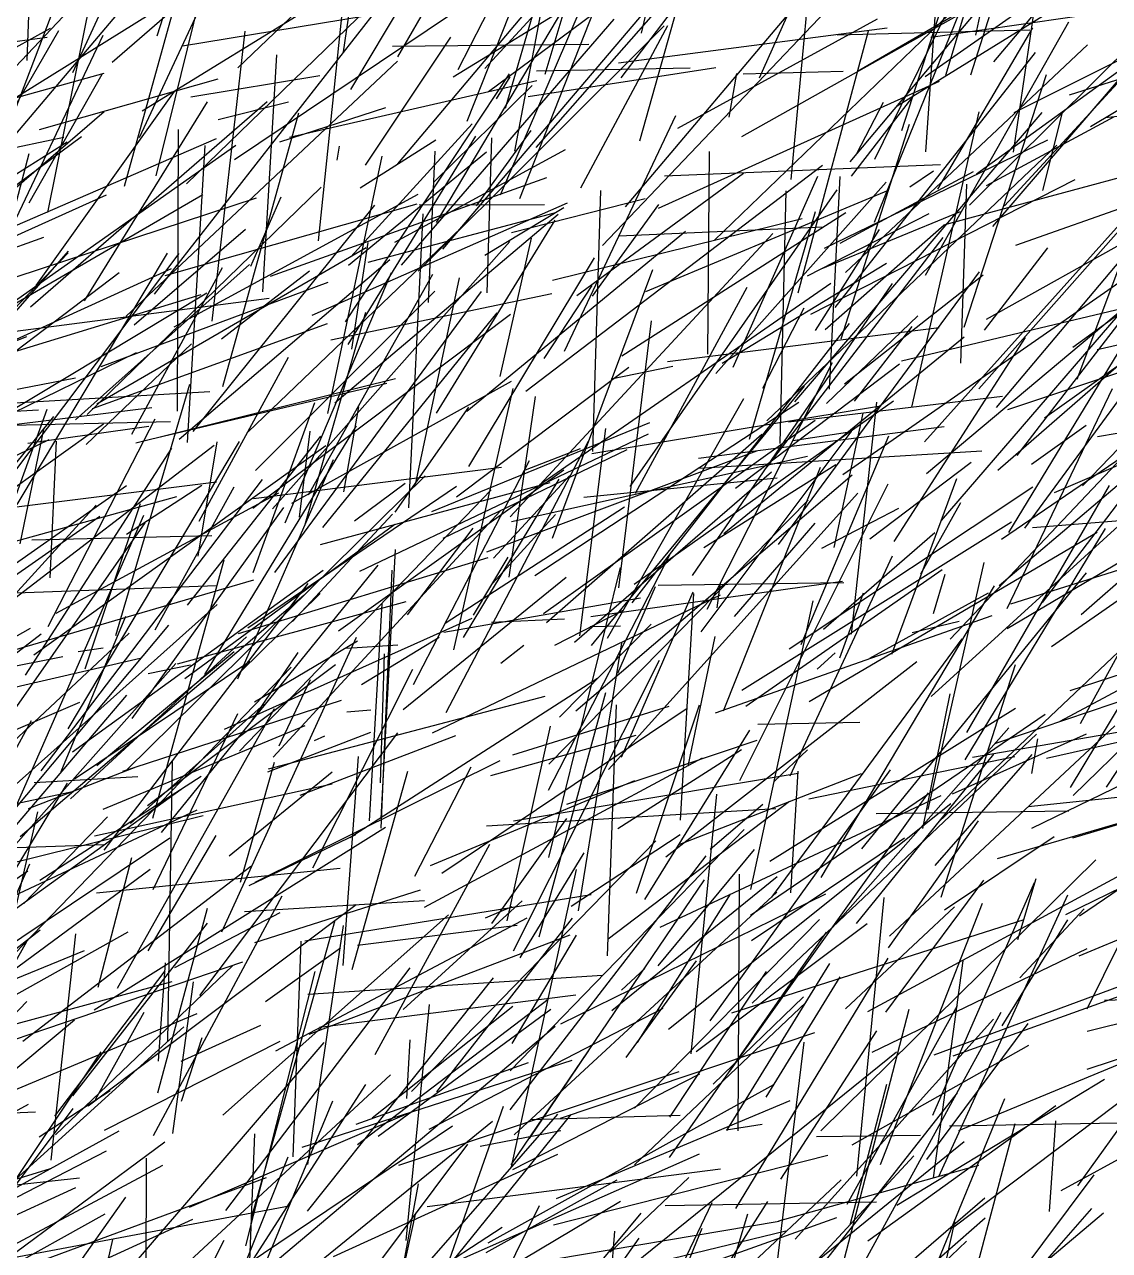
# Model space of a CAD drawing. Header units: metres. Extents: x 0 to 1019, y 0 to 619.
# Drawn here: x 592.2 to 664.8, y 298.4 to 380.5 of the extents above; entities that cross this region are included whole.
import ezdxf

# ---------------------------------------------------------------- set-up
doc = ezdxf.new("R2010")
doc.units = ezdxf.units.M

msp = doc.modelspace()

# ---------------------------------------------------------------- linework, layer by layer
at = {"color": 98}
for p, q in [((655.878, 379.79), (660.078, 399.712)), ((620.242, 339.813), (633.406, 342.097)), ((618.296, 323.458), (622.065, 330.791))]:
    msp.add_line(p, q, dxfattribs=at)
at = {"color": 127}
for p, q in [((632.126, 376.95), (646.521, 395.913)), ((598.854, 369.69), (604.323, 389.41)), ((655.155, 331.254), (664.551, 346.756)), ((624.863, 303.8), (637.384, 310.216)), ((630.125, 279.941), (631.694, 299.686))]:
    msp.add_line(p, q, dxfattribs=at)
at = {"color": 187}
for p, q in [((633.488, 379.94), (636.892, 394.491)), ((643.432, 330.176), (650.279, 344.919)), ((593.14, 305.991), (597.9, 309.11))]:
    msp.add_line(p, q, dxfattribs=at)
at = {"color": 168}
for p, q in [((592.327, 378.098), (592.921, 393.281)), ((614.008, 376.159), (621.127, 388.106)), ((655.442, 368.416), (667.399, 380.288)), ((581.333, 360.746), (597.494, 374.694)), ((651.446, 369.628), (653.042, 370.709)), ((595.245, 328.645), (607.016, 339.501))]:
    msp.add_line(p, q, dxfattribs=at)
at = {"color": 239}
for p, q in [((598.021, 377.982), (615.58, 393.217)), ((625.888, 375.693), (638.46, 377.636)), ((657.257, 354.862), (671.045, 371.271)), ((592.117, 321.63), (597.719, 327.424))]:
    msp.add_line(p, q, dxfattribs=at)
at = {"color": 100}
for p, q in [((624.373, 374.909), (629.746, 393.294)), ((623.764, 375.524), (624.679, 377.012)), ((617.89, 348.144), (618.854, 367.835)), ((638.537, 341.431), (638.764, 343.113)), ((636.09, 327.212), (636.985, 342.402)), ((597.946, 295.682), (612.229, 312.31))]:
    msp.add_line(p, q, dxfattribs=at)
at = {"color": 10}
for p, q in [((621.798, 374.047), (629.139, 392.543)), ((657.319, 324.631), (672.002, 328.936)), ((645.485, 306.395), (663.905, 324.559)), ((652.596, 304.466), (659.379, 313.598))]:
    msp.add_line(p, q, dxfattribs=at)
at = {"color": 212}
for p, q in [((626.425, 372.273), (643.732, 391.991)), ((622.993, 377.57), (633.327, 388.832)), ((624.038, 369.104), (632.604, 389.043)), ((637.911, 358.437), (638.038, 372.006)), ((659.158, 346.778), (671.554, 363.697)), ((648.929, 311.678), (663.315, 318.602)), ((606.135, 292.321), (612.802, 308.406))]:
    msp.add_line(p, q, dxfattribs=at)
at = {"color": 80}
for p, q in [((627.035, 377.185), (631.625, 392.558)), ((639.003, 346.424), (655.087, 359.596)), ((600.768, 322.572), (606.447, 334.347))]:
    msp.add_line(p, q, dxfattribs=at)
at = {"color": 27}
for p, q in [((657.067, 378.007), (669.247, 392.498)), ((647.537, 370.346), (651.59, 375.576)), ((629.089, 334.542), (647.591, 350.335)), ((658.212, 341.691), (675.133, 347.034)), ((601.759, 312.403), (602.069, 331.204))]:
    msp.add_line(p, q, dxfattribs=at)
at = {"color": 218}
for p, q in [((641.38, 376.93), (647.606, 390.896)), ((610.942, 319.127), (630.115, 322.235)), ((632.141, 315.826), (633.711, 317.283)), ((602.66, 311.074), (607.996, 313.466)), ((617.237, 304.106), (635.994, 310.378))]:
    msp.add_line(p, q, dxfattribs=at)
at = {"color": 99}
for p, q in [((652.487, 377.035), (672.119, 390.832)), ((650.865, 291.683), (657.822, 308.57))]:
    msp.add_line(p, q, dxfattribs=at)
at = {"color": 111}
for p, q in [((655.532, 377.138), (659.888, 390.751)), ((582.688, 364.88), (595.009, 372.649)), ((647.744, 355.272), (651.597, 360.271)), ((625.709, 350.69), (629.386, 352.108)), ((645.251, 337.322), (646.459, 338.422))]:
    msp.add_line(p, q, dxfattribs=at)
at = {"color": 22}
for p, q in [((643.507, 370.129), (645.311, 389.489)), ((626.958, 358.143), (630.186, 363.023)), ((583.144, 350.469), (599.657, 358.544)), ((626.921, 341.062), (645.108, 354.001)), ((588.538, 326.899), (605.05, 341.662)), ((627.792, 301.864), (643.435, 308.429))]:
    msp.add_line(p, q, dxfattribs=at)
at = {"color": 45}
for p, q in [((595.404, 377.305), (600.676, 388.746)), ((626.673, 349.699), (646.15, 363.19)), ((636.607, 330.823), (638.412, 339.517))]:
    msp.add_line(p, q, dxfattribs=at)
at = {"color": 221}
for p, q in [((613.524, 378.674), (615.009, 388.703)), ((652.864, 379.659), (665.257, 381.459)), ((650.889, 357.97), (669.223, 362.348)), ((624.818, 312.255), (629.123, 319.511))]:
    msp.add_line(p, q, dxfattribs=at)
at = {"color": 146}
for p, q in [((620.862, 377.017), (640.142, 388.809)), ((630.195, 362.304), (634.638, 368.444)), ((618.336, 349.698), (621.29, 363.534)), ((598.387, 315.963), (608.893, 334.699)), ((640.894, 314.961), (659.926, 332.969)), ((649.194, 327.661), (662.091, 327.825)), ((582.845, 297.8), (598.496, 306.405)), ((660.809, 300.994), (661.218, 307.064))]:
    msp.add_line(p, q, dxfattribs=at)
at = {"color": 63}
for p, q in [((600.979, 370.378), (605.403, 388.306)), ((612.14, 346.807), (623.803, 361.197)), ((595.09, 333.317), (606.567, 352.585)), ((590.561, 341.338), (604.863, 352.331)), ((639.403, 310.394), (652.689, 329.047))]:
    msp.add_line(p, q, dxfattribs=at)
at = {"color": 85}
for p, q in [((606.446, 377.619), (617.22, 387.922)), ((646.753, 338.074), (648.353, 342.435))]:
    msp.add_line(p, q, dxfattribs=at)
at = {"color": 206}
for p, q in [((617.154, 378.349), (622.961, 388.395)), ((644.82, 361.103), (662.524, 370.13)), ((628.996, 339.127), (642.182, 350.54)), ((597.101, 316.03), (599.346, 324.707))]:
    msp.add_line(p, q, dxfattribs=at)
at = {"color": 253}
for p, q in [((649.108, 371.5), (657.201, 387.981)), ((619.206, 361.888), (619.654, 372.019)), ((615.634, 311.52), (623.311, 325.61)), ((654.742, 306.429), (674.114, 314.458))]:
    msp.add_line(p, q, dxfattribs=at)
at = {"color": 185}
for p, q in [((599.85, 372.939), (606.445, 387.092)), ((614.008, 364.947), (622.144, 373.861)), ((645.124, 360.014), (649.414, 366.779)), ((657.599, 346.029), (674.775, 357.804)), ((633.039, 297.529), (650.563, 311.684)), ((617.864, 296.251), (637.368, 304.855))]:
    msp.add_line(p, q, dxfattribs=at)
at = {"color": 32}
for p, q in [((601.05, 379.744), (603.337, 386.928)), ((660.359, 369.397), (661.692, 374.701)), ((612.949, 355.176), (627.899, 367.802)), ((646.965, 350.36), (665.509, 363.28)), ((639.537, 314.301), (659.112, 320.55)), ((643.775, 299.132), (657.046, 313.87)), ((642.799, 303.163), (649.232, 313.099))]:
    msp.add_line(p, q, dxfattribs=at)
at = {"color": 182}
for p, q in [((603.001, 369.836), (620.94, 387.244)), ((631.934, 377.936), (649.933, 380.285)), ((578.893, 353.824), (593.086, 354.708)), ((594.279, 341.085), (609.189, 349.132)), ((602.398, 337.689), (617.723, 341.853)), ((642.211, 322.054), (654.946, 339.358))]:
    msp.add_line(p, q, dxfattribs=at)
at = {"color": 95}
for p, q in [((625, 372.033), (627.839, 387.083)), ((602.405, 354.611), (602.469, 373.48)), ((647.904, 303.36), (649.724, 322.019)), ((615.862, 288.261), (618.549, 302.844))]:
    msp.add_line(p, q, dxfattribs=at)
at = {"color": 201}
for p, q in [((647.94, 377.382), (664.4, 386.953)), ((593.717, 367.929), (597.223, 385.284)), ((627.254, 329.213), (635.406, 345.038)), ((611.57, 332.54), (612.277, 332.85)), ((587.391, 318.266), (602.655, 329.287))]:
    msp.add_line(p, q, dxfattribs=at)
at = {"color": 176}
for p, q in [((652.52, 371.986), (653.582, 387.319)), ((656.061, 356.107), (670.631, 372.556)), ((635.211, 357.945), (653.419, 360.213))]:
    msp.add_line(p, q, dxfattribs=at)
at = {"color": 104}
for p, q in [((617.163, 371.186), (629.782, 386.155)), ((613.537, 349.216), (614.546, 354.909)), ((637.299, 351.467), (653.75, 353.59)), ((645.56, 345.424), (650.708, 348.103))]:
    msp.add_line(p, q, dxfattribs=at)
at = {"color": 52}
for p, q in [((623.226, 376.031), (637.119, 386.348)), ((610.063, 348.437), (624.772, 356.622)), ((610.568, 347.519), (611.289, 353.267)), ((594.24, 306.13), (606.091, 317.454))]:
    msp.add_line(p, q, dxfattribs=at)
at = {"color": 137}
for p, q in [((625.329, 368.861), (632.083, 386.011)), ((630.138, 338.9), (644.391, 356.294)), ((622.403, 292.78), (626.643, 301.405))]:
    msp.add_line(p, q, dxfattribs=at)
at = {"color": 217}
for p, q in [((650.91, 373.408), (655.045, 386.192)), ((607.112, 340.089), (621.097, 349.578)), ((632.463, 311.304), (637.158, 317.78))]:
    msp.add_line(p, q, dxfattribs=at)
at = {"color": 155}
for p, q in [((658.383, 371.95), (660.443, 386.055)), ((657.15, 332.345), (670.822, 336.991)), ((625.343, 317.995), (629.642, 325.029)), ((608.397, 297.156), (627.701, 313.417))]:
    msp.add_line(p, q, dxfattribs=at)
at = {"color": 67}
for p, q in [((591.267, 374.082), (595.597, 385.443)), ((618.525, 363.985), (634.986, 380.434)), ((580.064, 336.929), (594.121, 354.247)), ((593.281, 330.506), (608.102, 350.037)), ((628.486, 328.279), (641.236, 332.568))]:
    msp.add_line(p, q, dxfattribs=at)
at = {"color": 230}
for p, q in [((619.744, 367.25), (630.877, 386.005)), ((637.148, 311.702), (648.594, 320.284))]:
    msp.add_line(p, q, dxfattribs=at)
at = {"color": 251}
for p, q in [((621.202, 377.488), (625.138, 385.169)), ((582.557, 355.694), (592.314, 359.614)), ((647.886, 320.294), (657.078, 331.631)), ((635.353, 304.612), (645.859, 319.697))]:
    msp.add_line(p, q, dxfattribs=at)
at = {"color": 171}
for p, q in [((632.401, 368.308), (646.032, 384.426)), ((609.606, 347.131), (616.734, 363.905)), ((619.443, 347.886), (634.048, 353.84)), ((607.565, 335.131), (614.458, 339.234)), ((624.768, 303.995), (629.136, 323.896))]:
    msp.add_line(p, q, dxfattribs=at)
at = {"color": 102}
for p, q in [((638.363, 366.056), (657.852, 384.847)), ((596.281, 352.382), (603.342, 359.13)), ((593.739, 340.175), (600.919, 354.1)), ((639.442, 293.001), (655.09, 305.687))]:
    msp.add_line(p, q, dxfattribs=at)
at = {"color": 172}
for p, q in [((653.859, 377.114), (656.065, 384.428)), ((616.806, 379.053), (629.951, 379.191)), ((658.088, 346.479), (667.943, 362.729)), ((664.016, 352.909), (682.461, 356.102)), ((660.605, 331.357), (675.849, 334.79))]:
    msp.add_line(p, q, dxfattribs=at)
at = {"color": 42}
msp.add_line((658.437, 374.626), (678.288, 384.528), dxfattribs=at)
at = {"color": 243}
for p, q in [((606.221, 371.461), (625.334, 384.324)), ((586.312, 366.96), (599.643, 382.704)), ((596.21, 337.349), (599.935, 348.429)), ((613.754, 334.471), (615.343, 334.606)), ((663.318, 313.071), (677.646, 316.672))]:
    msp.add_line(p, q, dxfattribs=at)
at = {"color": 93}
for p, q in [((633.357, 372.721), (636.431, 383.659)), ((610.158, 304.656), (610.696, 319.097)), ((591.422, 297.917), (609.886, 301.38))]:
    msp.add_line(p, q, dxfattribs=at)
at = {"color": 131}
for p, q in [((586.224, 372.311), (602.965, 382.727)), ((597.008, 330.88), (606.2, 338.51)), ((599.266, 326.985), (608.208, 334.979)), ((634.592, 317.453), (641.046, 325.249))]:
    msp.add_line(p, q, dxfattribs=at)
at = {"color": 73}
for p, q in [((611.842, 366.01), (613.633, 383.289)), ((627.527, 363.377), (644.233, 367.509))]:
    msp.add_line(p, q, dxfattribs=at)
at = {"color": 134}
for p, q in [((620.171, 365.465), (635.138, 383.068)), ((589.646, 359.597), (595.071, 365.213)), ((638.286, 309.513), (644.338, 315.364)), ((631.39, 298.261), (636.647, 303.265))]:
    msp.add_line(p, q, dxfattribs=at)
at = {"color": 103}
for p, q in [((640.194, 373.008), (657.856, 382.933)), ((654.862, 357.817), (655.259, 369.816)), ((647.151, 314.561), (654.431, 321.406))]:
    msp.add_line(p, q, dxfattribs=at)
at = {"color": 234}
for p, q in [((584.327, 370.043), (596.313, 382.714)), ((606.808, 287.126), (607.594, 306.207)), ((620.988, 281.913), (633.33, 299.212))]:
    msp.add_line(p, q, dxfattribs=at)
at = {"color": 65}
for p, q in [((600.032, 374.733), (612.838, 382.609)), ((611.477, 324.014), (618.166, 337.333))]:
    msp.add_line(p, q, dxfattribs=at)
at = {"color": 225}
for p, q in [((649.093, 367.271), (655.145, 382.282)), ((620.097, 323.65), (636.536, 334.702))]:
    msp.add_line(p, q, dxfattribs=at)
at = {"color": 188}
for p, q in [((663.556, 373.671), (678.39, 382.679)), ((583.757, 332.418), (593.28, 339.691)), ((592.425, 327.994), (599.627, 330.778)), ((619.768, 309), (628.863, 320.64)), ((633.019, 304.115), (644.506, 315.01)), ((630.756, 283.353), (637.538, 299.869))]:
    msp.add_line(p, q, dxfattribs=at)
at = {"color": 16}
for p, q in [((600.863, 362.438), (615.846, 381.608)), ((597.432, 327.954), (610.948, 333.552))]:
    msp.add_line(p, q, dxfattribs=at)
at = {"color": 46}
for p, q in [((602.742, 379.093), (618.101, 381.618)), ((638.891, 357.819), (649.878, 364.526)), ((657.973, 340.06), (674.216, 349.654))]:
    msp.add_line(p, q, dxfattribs=at)
at = {"color": 233}
for p, q in [((630.875, 365.715), (645.796, 381.382)), ((590.365, 355.831), (595.578, 356.84)), ((616.054, 326.681), (616.785, 343.949))]:
    msp.add_line(p, q, dxfattribs=at)
at = {"color": 197}
msp.add_line((647.444, 371.317), (655.943, 381.416), dxfattribs=at)
at = {"color": 17}
for p, q in [((650.609, 375.057), (660.973, 381.474)), ((597.504, 325.191), (611.156, 343.065)), ((633.009, 307.907), (645.394, 320.557)), ((609.414, 290.347), (624.156, 299.949))]:
    msp.add_line(p, q, dxfattribs=at)
at = {"color": 162}
msp.add_line((657.005, 366.99), (669.246, 381.249), dxfattribs=at)
at = {"color": 57}
for p, q in [((662.137, 375.795), (679.291, 381.253)), ((603.073, 352.521), (604.265, 372.396)), ((624.764, 347.222), (644.594, 351.591)), ((652.195, 343.702), (654.858, 348.496)), ((623.203, 298.896), (642.347, 309.496)), ((589.365, 296.632), (601.561, 305.658)), ((612.844, 297.968), (627.866, 304.841))]:
    msp.add_line(p, q, dxfattribs=at)
at = {"color": 192}
for p, q in [((574.19, 369.483), (593.909, 380.264)), ((636.158, 280.901), (655.251, 299.012))]:
    msp.add_line(p, q, dxfattribs=at)
at = {"color": 7}
for p, q in [((617.414, 364.393), (631.639, 380.871)), ((576.783, 326.907), (595.857, 335.111))]:
    msp.add_line(p, q, dxfattribs=at)
at = {"color": 19}
for p, q in [((629.407, 369.575), (635.233, 380.447)), ((599.354, 353.067), (605.409, 364.228))]:
    msp.add_line(p, q, dxfattribs=at)
at = {"color": 142}
for p, q in [((635.921, 373.571), (649.283, 380.883)), ((622.434, 368.357), (626.099, 373.422))]:
    msp.add_line(p, q, dxfattribs=at)
at = {"color": 61}
for p, q in [((652.504, 363.726), (662.091, 380.681)), ((592.815, 329.735), (599.749, 330.133)), ((624.955, 306.12), (642.553, 322.386)), ((635.056, 301.399), (649.22, 301.647))]:
    msp.add_line(p, q, dxfattribs=at)
at = {"color": 222}
for p, q in [((653.322, 369.475), (659.685, 380.293)), ((624.693, 347.533), (642.272, 366.52)), ((599.005, 330.576), (618.99, 350.288)), ((618.078, 309.022), (634.442, 325.82)), ((628.043, 307.247), (645.095, 312.98))]:
    msp.add_line(p, q, dxfattribs=at)
at = {"color": 189}
for p, q in [((574.119, 377.107), (593.666, 379.654)), ((662.663, 356.744), (667.954, 370.928)), ((600.758, 327.35), (605.535, 344.64)), ((651.611, 339.781), (654.754, 340.542))]:
    msp.add_line(p, q, dxfattribs=at)
at = {"color": 110}
msp.add_line((588.581, 361.189), (597.43, 379.803), dxfattribs=at)
at = {"color": 106}
for p, q in [((589.973, 372.363), (594.453, 380.101)), ((585.573, 294.194), (597.288, 311.689))]:
    msp.add_line(p, q, dxfattribs=at)
at = {"color": 118}
for p, q in [((604.731, 360.63), (606.94, 380.062)), ((614.62, 343.891), (633.942, 353.082)), ((586.967, 336.63), (594.72, 338.176)), ((661.902, 320.899), (678.939, 329.183))]:
    msp.add_line(p, q, dxfattribs=at)
at = {"color": 247}
for p, q in [((615.003, 371.079), (620.702, 379.667)), ((596.174, 362.006), (604.412, 375.343)), ((631.485, 314.452), (642.556, 323.436)), ((578.942, 300.05), (595.517, 313.833))]:
    msp.add_line(p, q, dxfattribs=at)
at = {"color": 90}
for p, q in [((643.972, 362.542), (648.673, 380.089)), ((625.969, 305.876), (629.961, 311.777))]:
    msp.add_line(p, q, dxfattribs=at)
at = {"color": 204}
for p, q in [((646.577, 379.824), (659.492, 380.163)), ((627.522, 346.106), (634.247, 364.108)), ((621.555, 339.441), (627.962, 350.064)), ((649.487, 304.145), (656.316, 321.642))]:
    msp.add_line(p, q, dxfattribs=at)
at = {"color": 145}
for p, q in [((657.794, 368.372), (668.41, 379.925)), ((590.336, 361.119), (604.099, 369.129))]:
    msp.add_line(p, q, dxfattribs=at)
at = {"color": 89}
for p, q in [((646.454, 361.554), (659.861, 378.639)), ((647.143, 363.901), (663.344, 379.144)), ((626.447, 377.416), (636.73, 377.608)), ((608.92, 343.812), (622.758, 362.627)), ((586.819, 327.92), (600.234, 347.138))]:
    msp.add_line(p, q, dxfattribs=at)
at = {"color": 81}
for p, q in [((598.957, 360.973), (617.146, 378.053)), ((624.69, 307.815), (637.811, 324.816))]:
    msp.add_line(p, q, dxfattribs=at)
at = {"color": 214}
for p, q in [((608.127, 362.613), (609.065, 378.478)), ((663.004, 349.598), (672.983, 359.971))]:
    msp.add_line(p, q, dxfattribs=at)
at = {"color": 101}
for p, q in [((655.921, 370.501), (666.877, 378.46)), ((658.021, 354.716), (668.737, 358.299)), ((605.635, 301.055), (617.988, 317.308))]:
    msp.add_line(p, q, dxfattribs=at)
at = {"color": 6}
for p, q in [((584.125, 373.533), (597.487, 377.242)), ((653.07, 311.482), (671.067, 318.156))]:
    msp.add_line(p, q, dxfattribs=at)
at = {"color": 50}
for p, q in [((592.472, 368.564), (597.36, 377.193)), ((611.177, 349.003), (619.509, 363.778)), ((606.558, 331.83), (623.404, 349.336))]:
    msp.add_line(p, q, dxfattribs=at)
at = {"color": 124}
for p, q in [((603.302, 375.669), (611.94, 377.104)), ((613.664, 360.604), (624.628, 377.21)), ((634.609, 368.206), (653.438, 376.726)), ((646.792, 365.854), (655.723, 370.669)), ((586.298, 351.675), (604.362, 362.541)), ((602.389, 289.879), (615.027, 309.506))]:
    msp.add_line(p, q, dxfattribs=at)
at = {"color": 75}
for p, q in [((639.352, 374.312), (639.86, 377.237)), ((641.259, 333.651), (648.091, 333.768))]:
    msp.add_line(p, q, dxfattribs=at)
at = {"color": 8}
for p, q in [((640.29, 377.203), (646.974, 377.393)), ((614.73, 336.304), (619.924, 339.476)), ((649.837, 314.338), (656.401, 323.182)), ((642.395, 296.073), (644.379, 312.332))]:
    msp.add_line(p, q, dxfattribs=at)
at = {"color": 47}
msp.add_line((655.092, 360.246), (660.592, 377.158), dxfattribs=at)
at = {"color": 175}
for p, q in [((593.155, 373.482), (605.12, 376.878)), ((610.761, 305.294), (628.829, 311.126))]:
    msp.add_line(p, q, dxfattribs=at)
at = {"color": 153}
for p, q in [((609.915, 372.966), (626.467, 376.756)), ((630.145, 351.781), (649.358, 354.941)), ((580.869, 309.389), (600.573, 323.916))]:
    msp.add_line(p, q, dxfattribs=at)
at = {"color": 164}
for p, q in [((619.57, 369.944), (626.151, 376.419)), ((657.439, 342.927), (675.466, 358.256)), ((590.069, 323.907), (602.3, 337.702))]:
    msp.add_line(p, q, dxfattribs=at)
at = {"color": 53}
for p, q in [((592.554, 361.607), (608.4, 375.36)), ((660.478, 354.165), (673.995, 363.8)), ((647.445, 300.105), (649.916, 309.517)), ((648.646, 299.035), (661.223, 308.093)), ((597.038, 282.386), (605.54, 299.08))]:
    msp.add_line(p, q, dxfattribs=at)
at = {"color": 126}
for p, q in [((592.932, 363.023), (602.211, 376.022)), ((592.642, 345.988), (604.714, 346.283)), ((611.111, 301.016), (623.564, 316.64))]:
    msp.add_line(p, q, dxfattribs=at)
at = {"color": 33}
for p, q in [((605.126, 374.151), (609.834, 375.338)), ((613.846, 364.392), (623.102, 371.973)), ((605.55, 333.313), (622.137, 340.731)), ((608.46, 330.458), (615.351, 333.094)), ((582.926, 292.686), (597.558, 300.843))]:
    msp.add_line(p, q, dxfattribs=at)
at = {"color": 49}
for p, q in [((664.536, 374.28), (682.362, 376.141)), ((657.977, 341.389), (665.029, 356.127)), ((661.528, 333.85), (681.502, 344.55)), ((610.614, 328.879), (621.035, 332.871)), ((662.801, 320.792), (671.733, 326.881)), ((654.344, 311.418), (672.289, 317.88))]:
    msp.add_line(p, q, dxfattribs=at)
at = {"color": 166}
for p, q in [((605.446, 356.263), (610.533, 374.603)), ((579.543, 369.756), (594.781, 372.959)), ((630.228, 351.912), (630.746, 369.399)), ((635.099, 324.748), (651.914, 337.833))]:
    msp.add_line(p, q, dxfattribs=at)
at = {"color": 202}
for p, q in [((609.251, 372.646), (616.361, 374.949)), ((644.59, 363.686), (652.745, 367.861)), ((656.441, 360.033), (660.697, 365.56)), ((606.619, 337.136), (611.967, 342.394)), ((605.368, 319.735), (614.397, 339.459)), ((592.057, 312.394), (607.318, 324.137))]:
    msp.add_line(p, q, dxfattribs=at)
at = {"color": 181}
for p, q in [((643.737, 355.238), (660.304, 374.622)), ((646.078, 356.089), (646.787, 370.32)), ((637.289, 350.798), (656.276, 351.951)), ((601.33, 326.374), (615.848, 344.283)), ((659.611, 326.668), (673.307, 333.342))]:
    msp.add_line(p, q, dxfattribs=at)
at = {"color": 26}
for p, q in [((647.903, 371.87), (649.682, 375.319)), ((623.461, 320.287), (628.478, 327.33)), ((657.642, 313.421), (662.033, 320.538))]:
    msp.add_line(p, q, dxfattribs=at)
at = {"color": 184}
msp.add_line((651.574, 354.886), (656.102, 374.67), dxfattribs=at)
at = {"color": 150}
for p, q in [((628.314, 358.63), (635.777, 374.419)), ((658.547, 365.727), (670.858, 370.073)), ((602.189, 360.255), (618.529, 369.146)), ((639.947, 306.404), (640.053, 323.585)), ((587.771, 311.259), (606.783, 317.726))]:
    msp.add_line(p, q, dxfattribs=at)
at = {"color": 107}
for p, q in [((646.845, 359.446), (651.429, 373.842)), ((645.725, 365.533), (660.684, 372.785)), ((629.314, 286.656), (646.842, 303.114))]:
    msp.add_line(p, q, dxfattribs=at)
at = {"color": 121}
for p, q in [((656.575, 369.734), (665.164, 374.351)), ((582.141, 333.964), (599.895, 338.051)), ((624.898, 318.454), (634.678, 337.928)), ((600.439, 318.466), (605, 326.192)), ((627.591, 300.091), (645.951, 304.756))]:
    msp.add_line(p, q, dxfattribs=at)
at = {"color": 74}
for p, q in [((577.421, 359.216), (595.968, 373.01)), ((600.904, 339.97), (606.192, 349.53)), ((611.123, 304.143), (613.514, 320.154)), ((574.25, 306.893), (592.903, 307.662))]:
    msp.add_line(p, q, dxfattribs=at)
at = {"color": 245}
msp.add_line((585.372, 364.366), (605.015, 372.87), dxfattribs=at)
at = {"color": 77}
for p, q in [((613.845, 359.069), (622.387, 373.043)), ((586.647, 340.98), (598.986, 349.62)), ((619.351, 324.162), (633.035, 329.872)), ((607.379, 300.625), (612.956, 320.52))]:
    msp.add_line(p, q, dxfattribs=at)
at = {"color": 186}
for p, q in [((623.142, 362.534), (623.452, 372.919)), ((622.994, 365.061), (628.287, 368.257)), ((641.063, 291.651), (654.639, 308.953)), ((625.75, 297.48), (642.694, 300.336))]:
    msp.add_line(p, q, dxfattribs=at)
at = {"color": 79}
for p, q in [((589.715, 360.729), (606.303, 372.437)), ((662.357, 358.901), (678.971, 370.937)), ((621.908, 350.912), (630.337, 364.877)), ((662.187, 335.895), (668.422, 337.926)), ((603.204, 301.29), (618.236, 307.745))]:
    msp.add_line(p, q, dxfattribs=at)
at = {"color": 37}
for p, q in [((613.096, 371.422), (613.251, 372.358)), ((614.645, 369.578), (619.713, 372.788)), ((653.032, 303.243), (655.029, 317.777))]:
    msp.add_line(p, q, dxfattribs=at)
at = {"color": 135}
for p, q in [((616.962, 365.925), (628.399, 372.128)), ((621.084, 348.863), (632.625, 357.567)), ((600.605, 352.723), (616.415, 356.474)), ((575.843, 306.33), (593.198, 319.868))]:
    msp.add_line(p, q, dxfattribs=at)
at = {"color": 64}
for p, q in [((641.867, 353.961), (661.299, 372.44)), ((608.495, 330.647), (627.022, 335.527)), ((624.689, 310.412), (640.362, 326.582))]:
    msp.add_line(p, q, dxfattribs=at)
at = {"color": 226}
msp.add_line((652.432, 352.553), (670.277, 372.478), dxfattribs=at)
at = {"color": 112}
for p, q in [((588.514, 356.904), (592.48, 371.878)), ((617.507, 334.62), (628.433, 343.499)), ((628.765, 321.441), (636.071, 326.251)), ((646.798, 294.648), (657.556, 314.34))]:
    msp.add_line(p, q, dxfattribs=at)
at = {"color": 242}
msp.add_line((612.48, 354.444), (616.108, 371.692), dxfattribs=at)
at = {"color": 71}
for p, q in [((653.721, 367.09), (670.807, 371.687)), ((632.726, 349.57), (646.588, 369.43)), ((610.101, 340.526), (616.813, 347.709)), ((595.753, 338.498), (597.417, 338.76))]:
    msp.add_line(p, q, dxfattribs=at)
at = {"color": 88}
for p, q in [((658.635, 351.634), (673.778, 371.325)), ((586.072, 356.951), (603.988, 362.421)), ((629.625, 348.852), (642.564, 350.151))]:
    msp.add_line(p, q, dxfattribs=at)
at = {"color": 122}
for p, q in [((625.735, 355.939), (645.604, 371.096)), ((658.684, 319.216), (659.908, 323.308))]:
    msp.add_line(p, q, dxfattribs=at)
at = {"color": 195}
for p, q in [((629.156, 362.358), (640.316, 370.55)), ((594.185, 307.388), (601.588, 317.122)), ((578.358, 299.054), (593.892, 303.874))]:
    msp.add_line(p, q, dxfattribs=at)
at = {"color": 15}
for p, q in [((635.017, 370.378), (653.495, 371.129)), ((607.632, 350.632), (619.632, 362.65)), ((657.353, 350.66), (666.459, 358.588)), ((596.833, 314.509), (616.336, 326.743))]:
    msp.add_line(p, q, dxfattribs=at)
at = {"color": 173}
for p, q in [((596.348, 354.393), (612.024, 369.608)), ((654.145, 339.325), (665.665, 351.496)), ((622.234, 340.947), (624.56, 344.832)), ((664.626, 329.423), (671.319, 339.677)), ((587.144, 305.306), (592.435, 308.184))]:
    msp.add_line(p, q, dxfattribs=at)
at = {"color": 44}
for p, q in [((608.638, 363.649), (627.132, 370.263)), ((645.786, 360.073), (653.746, 367.093)), ((631.205, 318.12), (631.795, 334.929)), ((663.329, 310.519), (675.979, 314.726))]:
    msp.add_line(p, q, dxfattribs=at)
at = {"color": 108}
for p, q in [((638.466, 357.137), (649.863, 369.943)), ((631.954, 366.346), (645.645, 366.949))]:
    msp.add_line(p, q, dxfattribs=at)
at = {"color": 252}
for p, q in [((639.619, 357.565), (645.289, 370.348)), ((587.684, 342.301), (605.027, 342.927)), ((602.222, 317.332), (609.287, 321.034))]:
    msp.add_line(p, q, dxfattribs=at)
at = {"color": 78}
for p, q in [((579.917, 361.136), (597.66, 369.1)), ((584.955, 353.526), (601.931, 353.924)), ((609.214, 332.189), (611.317, 336.624))]:
    msp.add_line(p, q, dxfattribs=at)
at = {"color": 60}
for p, q in [((591.597, 363.601), (607.693, 368.899)), ((599.501, 360.383), (606.957, 366.807)), ((619.263, 306.516), (634.927, 314.617))]:
    msp.add_line(p, q, dxfattribs=at)
at = {"color": 246}
for p, q in [((607.324, 364.312), (609.353, 368.974)), ((598.277, 339.572), (603.231, 356.41)), ((584.29, 318.619), (592.627, 333.892)), ((626.074, 307.154), (636.075, 307.44))]:
    msp.add_line(p, q, dxfattribs=at)
at = {"color": 211}
for p, q in [((624.779, 366.584), (633.721, 368.848)), ((586.625, 355.63), (595.105, 365.327)), ((648.769, 338.06), (656.724, 342.439)), ((624.061, 337.716), (625.588, 338.925))]:
    msp.add_line(p, q, dxfattribs=at)
at = {"color": 136}
for p, q in [((633.763, 362.62), (650.02, 369.416)), ((581.421, 346.682), (593.816, 352.721)), ((593.87, 343.439), (594.309, 352.593)), ((653.417, 327.122), (668.181, 341.115))]:
    msp.add_line(p, q, dxfattribs=at)
at = {"color": 151}
for p, q in [((642.761, 352.451), (643.172, 369.372)), ((600.446, 337.044), (603.279, 337.608))]:
    msp.add_line(p, q, dxfattribs=at)
at = {"color": 35}
for p, q in [((656.58, 360.765), (672.151, 369.486)), ((660.931, 338.846), (678.849, 351.309)), ((620.325, 340.397), (632.342, 348.199)), ((606.487, 339.719), (623.202, 344.811))]:
    msp.add_line(p, q, dxfattribs=at)
at = {"color": 38}
for p, q in [((601.58, 363.7), (618.463, 368.493)), ((653.564, 347.284), (670.38, 366.808)), ((591.864, 345.73), (593.486, 353.498))]:
    msp.add_line(p, q, dxfattribs=at)
at = {"color": 2}
for p, q in [((603.463, 353.245), (615.622, 368.42)), ((635.369, 307.313), (641.844, 317.072))]:
    msp.add_line(p, q, dxfattribs=at)
at = {"color": 235}
for p, q in [((611.419, 361.042), (628.521, 368.565)), ((645.519, 323.358), (657.119, 342.907)), ((662.372, 326.037), (678.746, 330.885)), ((653.761, 321.194), (661.107, 326.126))]:
    msp.add_line(p, q, dxfattribs=at)
at = {"color": 125}
for p, q in [((618.58, 368.425), (626.977, 368.449)), ((601.56, 296.148), (616.678, 310.155))]:
    msp.add_line(p, q, dxfattribs=at)
at = {"color": 210}
for p, q in [((640.709, 352.723), (645.138, 367.988)), ((614.11, 317.213), (617.821, 330.485)), ((584.571, 325.154), (597.469, 325.575))]:
    msp.add_line(p, q, dxfattribs=at)
at = {"color": 40}
for p, q in [((645.51, 364.136), (654.847, 367.989)), ((588.138, 346.11), (602.527, 365.167)), ((643.313, 353.893), (657.655, 355.607)), ((611.981, 345.672), (627.37, 349.833)), ((613.946, 326.042), (630.535, 336.716)), ((645.195, 306.025), (652.17, 306.106))]:
    msp.add_line(p, q, dxfattribs=at)
at = {"color": 105}
for p, q in [((607.135, 353.22), (621.923, 367.387)), ((639.143, 306.472), (641.567, 306.842))]:
    msp.add_line(p, q, dxfattribs=at)
at = {"color": 157}
for p, q in [((615.183, 364.589), (627.655, 367.896)), ((631.197, 339.4), (640.331, 355.452)), ((647.246, 301.474), (654.648, 314.793))]:
    msp.add_line(p, q, dxfattribs=at)
at = {"color": 25}
for p, q in [((619.739, 354.471), (627.692, 367.406)), ((634.605, 342.958), (647.027, 343.13)), ((585.013, 322.787), (604.132, 327.532)), ((608.303, 315.052), (613.317, 318.664))]:
    msp.add_line(p, q, dxfattribs=at)
at = {"color": 130}
for p, q in [((632.151, 358.306), (647.153, 367.921)), ((631.96, 342.778), (634.143, 360.665)), ((645.87, 355.129), (651.985, 360.994)), ((607.488, 348.756), (624.099, 350.858)), ((595.511, 329.986), (607.243, 337.852)), ((590.022, 318.07), (601.884, 326.029))]:
    msp.add_line(p, q, dxfattribs=at)
at = {"color": 113}
for p, q in [((621.79, 354.618), (636.436, 366.659)), ((597.294, 357.6), (612.499, 363.256)), ((592.372, 352.474), (600.493, 353.601))]:
    msp.add_line(p, q, dxfattribs=at)
at = {"color": 11}
for p, q in [((573.702, 359.192), (593.463, 366.262)), ((591.395, 327.823), (601.822, 340.283)), ((653.386, 303.334), (662.029, 322.218)), ((611.129, 315.563), (630.864, 316.827)), ((662.694, 302.723), (666.817, 308.44))]:
    msp.add_line(p, q, dxfattribs=at)
at = {"color": 24}
msp.add_line((597.01, 355.098), (615.045, 365.577), dxfattribs=at)
at = {"color": 115}
for p, q in [((608.756, 348.067), (624.65, 365.982)), ((652.309, 326.652), (654.149, 335.667)), ((582.727, 290.955), (595.414, 307.898))]:
    msp.add_line(p, q, dxfattribs=at)
at = {"color": 163}
for p, q in [((614.09, 358.754), (615.181, 365.917)), ((643.482, 322.335), (643.982, 330.481)), ((617.581, 289.13), (624.241, 308.041))]:
    msp.add_line(p, q, dxfattribs=at)
at = {"color": 209}
for p, q in [((624.011, 356.924), (626.101, 366.197)), ((633.077, 349.106), (640.566, 362.922)), ((637.871, 341.339), (646.278, 357.862))]:
    msp.add_line(p, q, dxfattribs=at)
at = {"color": 14}
for p, q in [((641.899, 350.881), (653.677, 366.24)), ((612.706, 287.652), (628.768, 307.485))]:
    msp.add_line(p, q, dxfattribs=at)
at = {"color": 152}
for p, q in [((591.672, 348.349), (601.729, 365.198)), ((650.247, 338.336), (654.587, 350.091)), ((640.85, 319.139), (651.093, 326.017))]:
    msp.add_line(p, q, dxfattribs=at)
at = {"color": 96}
for p, q in [((602.52, 352.744), (616.633, 364.761)), ((635.281, 313.215), (654.203, 328.32)), ((593.941, 304.437), (595.601, 319.59)), ((635.765, 284.699), (640.595, 300.833))]:
    msp.add_line(p, q, dxfattribs=at)
at = {"color": 29}
for p, q in [((652.568, 350.44), (670.314, 365.328)), ((623.024, 320.671), (624.819, 321.432)), ((585.08, 298.592), (597.654, 305.051))]:
    msp.add_line(p, q, dxfattribs=at)
at = {"color": 232}
for p, q in [((582.574, 355.314), (602.013, 364.16)), ((630.08, 340.859), (646.936, 343.217))]:
    msp.add_line(p, q, dxfattribs=at)
at = {"color": 229}
for p, q in [((584.831, 353.533), (598.491, 363.894)), ((648.245, 325.297), (663.286, 343.779)), ((661.589, 302.393), (667.305, 305.522))]:
    msp.add_line(p, q, dxfattribs=at)
at = {"color": 147}
msp.add_line((595.565, 354.039), (607.227, 364.43), dxfattribs=at)
at = {"color": 86}
for p, q in [((605.351, 359.448), (611.246, 364.016)), ((583.992, 334.11), (596.952, 348.312)), ((615.273, 327.171), (616.114, 341.709)), ((593.175, 323.196), (603.98, 330.153)), ((607.213, 322.832), (614.337, 326.246))]:
    msp.add_line(p, q, dxfattribs=at)
at = {"color": 34}
msp.add_line((642.659, 345.675), (656.115, 363.948), dxfattribs=at)
at = {"color": 174}
for p, q in [((636.888, 343.605), (650.298, 363.158)), ((633.155, 322.33), (637.354, 334.937)), ((644.683, 328.649), (658.471, 331.474)), ((648.637, 314.386), (667.854, 324.784))]:
    msp.add_line(p, q, dxfattribs=at)
at = {"color": 236}
for p, q in [((647.074, 356.445), (656.359, 363.742)), ((661.147, 349.156), (679.694, 357.16))]:
    msp.add_line(p, q, dxfattribs=at)
at = {"color": 30}
for p, q in [((612.669, 359.392), (627.475, 362.486)), ((650.405, 345.88), (659.201, 359.555)), ((659.384, 328.115), (667.34, 328.968)), ((608.981, 311.753), (625.825, 320.671))]:
    msp.add_line(p, q, dxfattribs=at)
at = {"color": 255}
for p, q in [((663.994, 358.745), (681.27, 362.597)), ((642.078, 324.463), (658.516, 334.713)), ((622.679, 305.361), (628.069, 306.416))]:
    msp.add_line(p, q, dxfattribs=at)
at = {"color": 97}
for p, q in [((590.2, 359.793), (608.549, 362.179)), ((602.899, 336.696), (616.958, 347.031)), ((589.989, 296.492), (608.373, 303.275))]:
    msp.add_line(p, q, dxfattribs=at)
at = {"color": 39}
for p, q in [((641.595, 356.149), (644.382, 361.54)), ((592.778, 338.281), (612.343, 352.298))]:
    msp.add_line(p, q, dxfattribs=at)
at = {"color": 148}
for p, q in [((607.446, 348.107), (624.697, 361.11)), ((632.994, 343.011), (650.363, 355.293)), ((623.44, 340.477), (628.323, 340.699)), ((630.034, 340.19), (632.064, 340.219)), ((605.864, 324.831), (612.767, 330.437)), ((596.426, 308.068), (614.37, 321.566))]:
    msp.add_line(p, q, dxfattribs=at)
at = {"color": 18}
for p, q in [((610.936, 346.956), (615.026, 361.236)), ((603.906, 315.464), (617.171, 333.065)), ((636.046, 325.592), (648.205, 330.337)), ((614.377, 306.85), (625.911, 310.972)), ((652.21, 290.035), (654.457, 300.303))]:
    msp.add_line(p, q, dxfattribs=at)
at = {"color": 179}
for p, q in [((596.71, 354.79), (612.459, 360.486)), ((613.738, 338.734), (617.161, 338.966)), ((658.811, 316.644), (663.118, 321.274))]:
    msp.add_line(p, q, dxfattribs=at)
at = {"color": 114}
for p, q in [((632.85, 341.758), (647.412, 360.49)), ((638.968, 334.536), (645.476, 350.85)), ((662.386, 328.854), (679.002, 345.12)), ((663.324, 314.57), (673.199, 334.56))]:
    msp.add_line(p, q, dxfattribs=at)
at = {"color": 129}
for p, q in [((603.862, 347.231), (609.84, 358.233)), ((618.208, 336.293), (625.988, 351.295)), ((617.524, 314.523), (625.483, 321.814)), ((649.888, 288.7), (664.43, 300.904))]:
    msp.add_line(p, q, dxfattribs=at)
at = {"color": 140}
for p, q in [((631.451, 356.777), (635.586, 357.619)), ((652.687, 327.933), (656.43, 344.471)), ((588.155, 337.653), (607.526, 343.313)), ((636.81, 311.556), (638.52, 328.96))]:
    msp.add_line(p, q, dxfattribs=at)
at = {"color": 169}
for p, q in [((639.773, 349.457), (650.748, 357.78)), ((579.789, 321.609), (599.172, 339.736)), ((587.353, 321.882), (599, 335.573))]:
    msp.add_line(p, q, dxfattribs=at)
at = {"color": 13}
for p, q in [((599.616, 352.491), (617.003, 356.806)), ((623.394, 330.201), (633.121, 332.912)), ((576.573, 298.526), (592.304, 315.071)), ((596.92, 308.505), (600.181, 314.346))]:
    msp.add_line(p, q, dxfattribs=at)
at = {"color": 91}
for p, q in [((662.913, 340.996), (681.261, 357.046)), ((662.782, 318.125), (682.678, 326.376)), ((615.845, 306.041), (627.41, 314.553))]:
    msp.add_line(p, q, dxfattribs=at)
at = {"color": 254}
for p, q in [((587.966, 354.959), (604.562, 355.921)), ((595.379, 331.782), (612.159, 343.968))]:
    msp.add_line(p, q, dxfattribs=at)
at = {"color": 193}
for p, q in [((620.905, 338.612), (624.881, 356.125)), ((660.338, 341.802), (669.814, 354.254)), ((627.271, 330.954), (644.644, 348.656))]:
    msp.add_line(p, q, dxfattribs=at)
at = {"color": 72}
for p, q in [((588.67, 353.367), (600.68, 354.855)), ((585.903, 345.486), (597.453, 353.76)), ((637.655, 345.474), (646.499, 351.045)), ((624.484, 320.455), (627.386, 333.514))]:
    msp.add_line(p, q, dxfattribs=at)
at = {"color": 170}
for p, q in [((607.468, 343.811), (611.606, 355.183)), ((631.904, 337.054), (634.415, 342.868))]:
    msp.add_line(p, q, dxfattribs=at)
at = {"color": 58}
for p, q in [((616.971, 347.849), (621.912, 354.883)), ((606.45, 336.673), (612.848, 351.373)), ((606.032, 295.275), (609.825, 304.66)), ((616.067, 290.445), (618.374, 300.915))]:
    msp.add_line(p, q, dxfattribs=at)
at = {"color": 190}
for p, q in [((624.612, 343.481), (626.387, 355.599)), ((604.24, 336.972), (614.401, 353.624)), ((590.864, 317.597), (610.009, 337.46))]:
    msp.add_line(p, q, dxfattribs=at)
at = {"color": 3}
for p, q in [((626.342, 343.593), (644.017, 355.201)), ((640.058, 329.872), (650.005, 349.743)), ((650.078, 319.449), (665.173, 333.537)), ((586.115, 312.074), (602.037, 316.398)), ((641.829, 308.644), (646.783, 316.719)), ((654.105, 306.728), (672.802, 307.068))]:
    msp.add_line(p, q, dxfattribs=at)
at = {"color": 68}
for p, q in [((647.546, 339.665), (649.244, 355.213)), ((645.668, 340.015), (653.116, 346.488)), ((631.899, 326.645), (640.184, 331.947))]:
    msp.add_line(p, q, dxfattribs=at)
at = {"color": 41}
msp.add_line((589.026, 341.895), (593.676, 354.746), dxfattribs=at)
at = {"color": 220}
for p, q in [((646.388, 345.479), (648.32, 354.484)), ((654.317, 328.964), (663.271, 332.986)), ((595.399, 308.735), (604.411, 320.299))]:
    msp.add_line(p, q, dxfattribs=at)
at = {"color": 238}
for p, q in [((629.36, 339.563), (631.091, 353.446)), ((611.903, 313.342), (629.075, 315.51))]:
    msp.add_line(p, q, dxfattribs=at)
at = {"color": 143}
for p, q in [((637.48, 339.82), (647.51, 353.233)), ((581.63, 312.505), (596.165, 318.476))]:
    msp.add_line(p, q, dxfattribs=at)
at = {"color": 51}
for p, q in [((643.606, 352.652), (647.573, 353.25)), ((594.605, 330.472), (598.939, 340.885)), ((624.903, 327.154), (643.976, 330.359))]:
    msp.add_line(p, q, dxfattribs=at)
at = {"color": 43}
msp.add_line((659.604, 351.049), (663.251, 353.663), dxfattribs=at)
at = {"color": 228}
for p, q in [((603.073, 341.61), (612.012, 352.937)), ((639.71, 340.852), (645.099, 347.117)), ((654.311, 299.909), (667.209, 309.631))]:
    msp.add_line(p, q, dxfattribs=at)
at = {"color": 83}
for p, q in [((603.784, 344.889), (605.066, 352.557)), ((643.37, 338.698), (659.694, 349.538)), ((607.602, 323.059), (624.019, 331.211))]:
    msp.add_line(p, q, dxfattribs=at)
at = {"color": 1}
for p, q in [((620.386, 334.427), (629.932, 352.601)), ((650.024, 318.663), (656.038, 327.156)), ((591.25, 315.331), (599.096, 319.732))]:
    msp.add_line(p, q, dxfattribs=at)
at = {"color": 12}
for p, q in [((627.115, 340.441), (641.529, 353.065)), ((619.446, 297.843), (627.871, 307.519))]:
    msp.add_line(p, q, dxfattribs=at)
at = {"color": 158}
for p, q in [((644.181, 338.988), (650.039, 352.957)), ((587.581, 313.136), (592.512, 324.274))]:
    msp.add_line(p, q, dxfattribs=at)
at = {"color": 66}
for p, q in [((662.876, 333.692), (673.127, 352.435)), ((614.448, 305.491), (627.231, 315.217))]:
    msp.add_line(p, q, dxfattribs=at)
at = {"color": 20}
for p, q in [((592.235, 336.927), (602.017, 352.136)), ((646.104, 319.844), (658.086, 333.404))]:
    msp.add_line(p, q, dxfattribs=at)
at = {"color": 120}
for p, q in [((620.191, 346.106), (632.511, 352.046)), ((640.189, 335.922), (658.264, 347.192))]:
    msp.add_line(p, q, dxfattribs=at)
at = {"color": 123}
for p, q in [((623.13, 345.193), (641.199, 351.958)), ((638.436, 334.398), (656.974, 340.916)), ((655.637, 331.42), (673.632, 334.541)), ((585.217, 319.23), (603.724, 327.9))]:
    msp.add_line(p, q, dxfattribs=at)
at = {"color": 198}
for p, q in [((648.771, 346.054), (655.546, 351.2)), ((639.314, 287.125), (656.461, 301.903))]:
    msp.add_line(p, q, dxfattribs=at)
at = {"color": 70}
msp.add_line((613.193, 339.897), (628.277, 350.68), dxfattribs=at)
at = {"color": 215}
msp.add_line((623.568, 344.756), (628.657, 350.267), dxfattribs=at)
at = {"color": 82}
for p, q in [((585.173, 347.416), (605.006, 349.866)), ((640.466, 334.844), (653.604, 344)), ((607.336, 333.791), (610.483, 338.442))]:
    msp.add_line(p, q, dxfattribs=at)
at = {"color": 21}
for p, q in [((598.981, 346.361), (604.04, 349.662)), ((642.67, 300.368), (656.079, 304.094))]:
    msp.add_line(p, q, dxfattribs=at)
at = {"color": 223}
msp.add_line((614.26, 347.264), (617.661, 349.779), dxfattribs=at)
at = {"color": 205}
msp.add_line((631.266, 330.593), (647.97, 349.11), dxfattribs=at)
at = {"color": 177}
msp.add_line((652.869, 335.504), (668.326, 349.582), dxfattribs=at)
at = {"color": 84}
msp.add_line((655.265, 333.09), (664.815, 349.633), dxfattribs=at)
at = {"color": 94}
msp.add_line((583.913, 343.784), (602.361, 348.901), dxfattribs=at)
at = {"color": 141}
msp.add_line((659.667, 346.818), (677.296, 348.234), dxfattribs=at)
at = {"color": 240}
for p, q in [((582.716, 337.501), (597.204, 347.574)), ((631.256, 319.266), (643.384, 328.484)), ((614.453, 318.829), (625.152, 320.18))]:
    msp.add_line(p, q, dxfattribs=at)
at = {"color": 138}
for p, q in [((591.46, 327.843), (600.141, 347.638)), ((639.789, 301.187), (649.994, 317.962)), ((602.662, 308.391), (604.065, 312.643)), ((590.782, 298.393), (601.418, 304.105))]:
    msp.add_line(p, q, dxfattribs=at)
at = {"color": 196}
for p, q in [((599.358, 334.025), (609.516, 348.166)), ((627.985, 334.11), (634.125, 340.35)), ((613.508, 317.465), (614.525, 331.484))]:
    msp.add_line(p, q, dxfattribs=at)
at = {"color": 178}
for p, q in [((608.814, 331.433), (624.003, 347.911)), ((584.171, 311.712), (595.029, 329.682)), ((584.078, 326.723), (595.371, 329.131))]:
    msp.add_line(p, q, dxfattribs=at)
at = {"color": 249}
for p, q in [((623.502, 343.067), (627.709, 347.682)), ((659.624, 330.331), (660.021, 332.664)), ((615.443, 307.257), (624.872, 314.742))]:
    msp.add_line(p, q, dxfattribs=at)
at = {"color": 144}
for p, q in [((617.815, 340.976), (622.21, 346.77)), ((618.955, 321.385), (637.564, 331.387)), ((652.984, 307.436), (659.789, 323.036)), ((592.144, 292.326), (598.945, 301.948))]:
    msp.add_line(p, q, dxfattribs=at)
at = {"color": 109}
for p, q in [((644.715, 335.151), (663.991, 346.497)), ((591.877, 326.108), (610.858, 342.28)), ((596.839, 326.155), (612.767, 329.651)), ((639.188, 306.427), (646.088, 317.613))]:
    msp.add_line(p, q, dxfattribs=at)
at = {"color": 69}
for p, q in [((616.034, 327.311), (617.011, 345.338)), ((587.229, 298.745), (595.591, 302.612))]:
    msp.add_line(p, q, dxfattribs=at)
at = {"color": 62}
for p, q in [((627.266, 324.707), (632.063, 344.141)), ((607.59, 319.006), (618.684, 322.545))]:
    msp.add_line(p, q, dxfattribs=at)
at = {"color": 154}
for p, q in [((653.029, 341.063), (653.816, 343.682)), ((600.282, 291.787), (600.339, 304.561))]:
    msp.add_line(p, q, dxfattribs=at)
at = {"color": 23}
for p, q in [((632.149, 331.438), (636.935, 342.511)), ((633.708, 321.89), (640.725, 333.234))]:
    msp.add_line(p, q, dxfattribs=at)
at = {"color": 128}
msp.add_line((662.208, 329.405), (670.391, 342.978), dxfattribs=at)
at = {"color": 213}
msp.add_line((619.487, 333.061), (638.771, 342.312), dxfattribs=at)
at = {"color": 165}
msp.add_line((640.799, 322.562), (644.969, 341.905), dxfattribs=at)
at = {"color": 4}
msp.add_line((627.671, 338.941), (632.242, 341.279), dxfattribs=at)
at = {"color": 36}
for p, q in [((577.183, 331.476), (592.563, 340.076)), ((626.631, 319.392), (631.101, 335.772)), ((601.139, 311.058), (601.601, 317.655))]:
    msp.add_line(p, q, dxfattribs=at)
at = {"color": 31}
for p, q in [((629.256, 321.129), (632.157, 339.089)), ((653.557, 322.052), (658.515, 337.642))]:
    msp.add_line(p, q, dxfattribs=at)
at = {"color": 59}
for p, q in [((600.397, 328.19), (612.981, 337.638)), ((591.223, 319.741), (593.051, 327.775)), ((606.901, 321.095), (618.936, 321.827))]:
    msp.add_line(p, q, dxfattribs=at)
at = {"color": 227}
msp.add_line((615.99, 329.704), (616.258, 338.344), dxfattribs=at)
at = {"color": 139}
for p, q in [((598.734, 330.49), (613.389, 335.245)), ((600.786, 306.083), (609.407, 322.148))]:
    msp.add_line(p, q, dxfattribs=at)
at = {"color": 183}
for p, q in [((624.87, 331.58), (635.322, 334.849)), ((642.39, 329.815), (644.595, 331.915)), ((653.882, 289.421), (658.499, 306.893)), ((654.393, 290.893), (663.803, 303.454))]:
    msp.add_line(p, q, dxfattribs=at)
at = {"color": 219}
msp.add_line((640.786, 320.85), (660.518, 334.307), dxfattribs=at)
at = {"color": 191}
for p, q in [((606.627, 323.057), (608.908, 331.096)), ((593.618, 279.199), (598.066, 299.114))]:
    msp.add_line(p, q, dxfattribs=at)
at = {"color": 167}
msp.add_line((653.157, 324.169), (659.633, 331.608), dxfattribs=at)
at = {"color": 160}
for p, q in [((638.083, 313.768), (650.159, 330.585)), ((602.101, 306.222), (603.486, 316.372))]:
    msp.add_line(p, q, dxfattribs=at)
at = {"color": 149}
for p, q in [((634.727, 320.052), (653.558, 328.859)), ((623.068, 298.241), (631.852, 303.109))]:
    msp.add_line(p, q, dxfattribs=at)
at = {"color": 194}
for p, q in [((623.097, 326.84), (642.467, 327.984)), ((588.489, 321.126), (592.376, 323.822)), ((647.587, 305.459), (659.409, 312.137))]:
    msp.add_line(p, q, dxfattribs=at)
at = {"color": 241}
for p, q in [((638.069, 325.272), (641.603, 328.283)), ((597.519, 306.442), (609.274, 312.395)), ((584.349, 291.749), (603.433, 300.486))]:
    msp.add_line(p, q, dxfattribs=at)
at = {"color": 9}
msp.add_line((596.972, 322.337), (613.292, 323.999), dxfattribs=at)
at = {"color": 133}
for p, q in [((624.743, 304.117), (637.688, 323.219)), ((601.077, 308.932), (604.424, 321.307)), ((606.05, 296.779), (620.811, 306.735))]:
    msp.add_line(p, q, dxfattribs=at)
at = {"color": 156}
for p, q in [((628.085, 313.576), (645.817, 322.282)), ((606.975, 285.629), (621.846, 305.496))]:
    msp.add_line(p, q, dxfattribs=at)
at = {"color": 199}
for p, q in [((633.221, 312.326), (639.441, 322.256)), ((625.293, 291.031), (633.449, 300.878))]:
    msp.add_line(p, q, dxfattribs=at)
at = {"color": 28}
for p, q in [((605.431, 307.445), (620.551, 320.873)), ((664.477, 315.143), (677.257, 315.649))]:
    msp.add_line(p, q, dxfattribs=at)
at = {"color": 208}
for p, q in [((611.223, 312.881), (628.697, 319.535)), ((617.768, 308.57), (617.984, 312.486))]:
    msp.add_line(p, q, dxfattribs=at)
at = {"color": 54}
for p, q in [((587.052, 309.739), (592.315, 319.07)), ((646.38, 295.15), (651.405, 314.549)), ((659.09, 295.995), (663.643, 301.198))]:
    msp.add_line(p, q, dxfattribs=at)
at = {"color": 87}
msp.add_line((606.975, 298.7), (611.621, 317.067), dxfattribs=at)
at = {"color": 237}
msp.add_line((617.728, 299.049), (619.284, 314.864), dxfattribs=at)
at = {"color": 231}
msp.add_line((586.431, 307.013), (603.729, 314.261), dxfattribs=at)
at = {"color": 92}
msp.add_line((588.127, 300.039), (602.823, 313.365), dxfattribs=at)
at = {"color": 180}
msp.add_line((650.584, 301.409), (664.476, 309.852), dxfattribs=at)
at = {"color": 216}
msp.add_line((606.453, 293.187), (623.491, 307.047), dxfattribs=at)
at = {"color": 224}
msp.add_line((639.197, 291.201), (651.72, 304.726), dxfattribs=at)
at = {"color": 203}
msp.add_line((581.726, 301.714), (595.841, 303.249), dxfattribs=at)
at = {"color": 132}
msp.add_line((619.125, 301.319), (638.773, 303.848), dxfattribs=at)
at = {"color": 248}
msp.add_line((613.683, 290.741), (632.074, 301.693), dxfattribs=at)
at = {"color": 116}
for p, q in [((632.384, 289.468), (638.21, 301.596)), ((627.482, 295.909), (643.155, 299.703))]:
    msp.add_line(p, q, dxfattribs=at)
at = {"color": 159}
msp.add_line((633.702, 288.777), (641.95, 301.67), dxfattribs=at)
at = {"color": 117}
msp.add_line((631.413, 295.185), (646.571, 300.585), dxfattribs=at)
at = {"color": 76}
msp.add_line((638.582, 284.848), (656.493, 300.571), dxfattribs=at)

doc.saveas('drawing.dxf')
